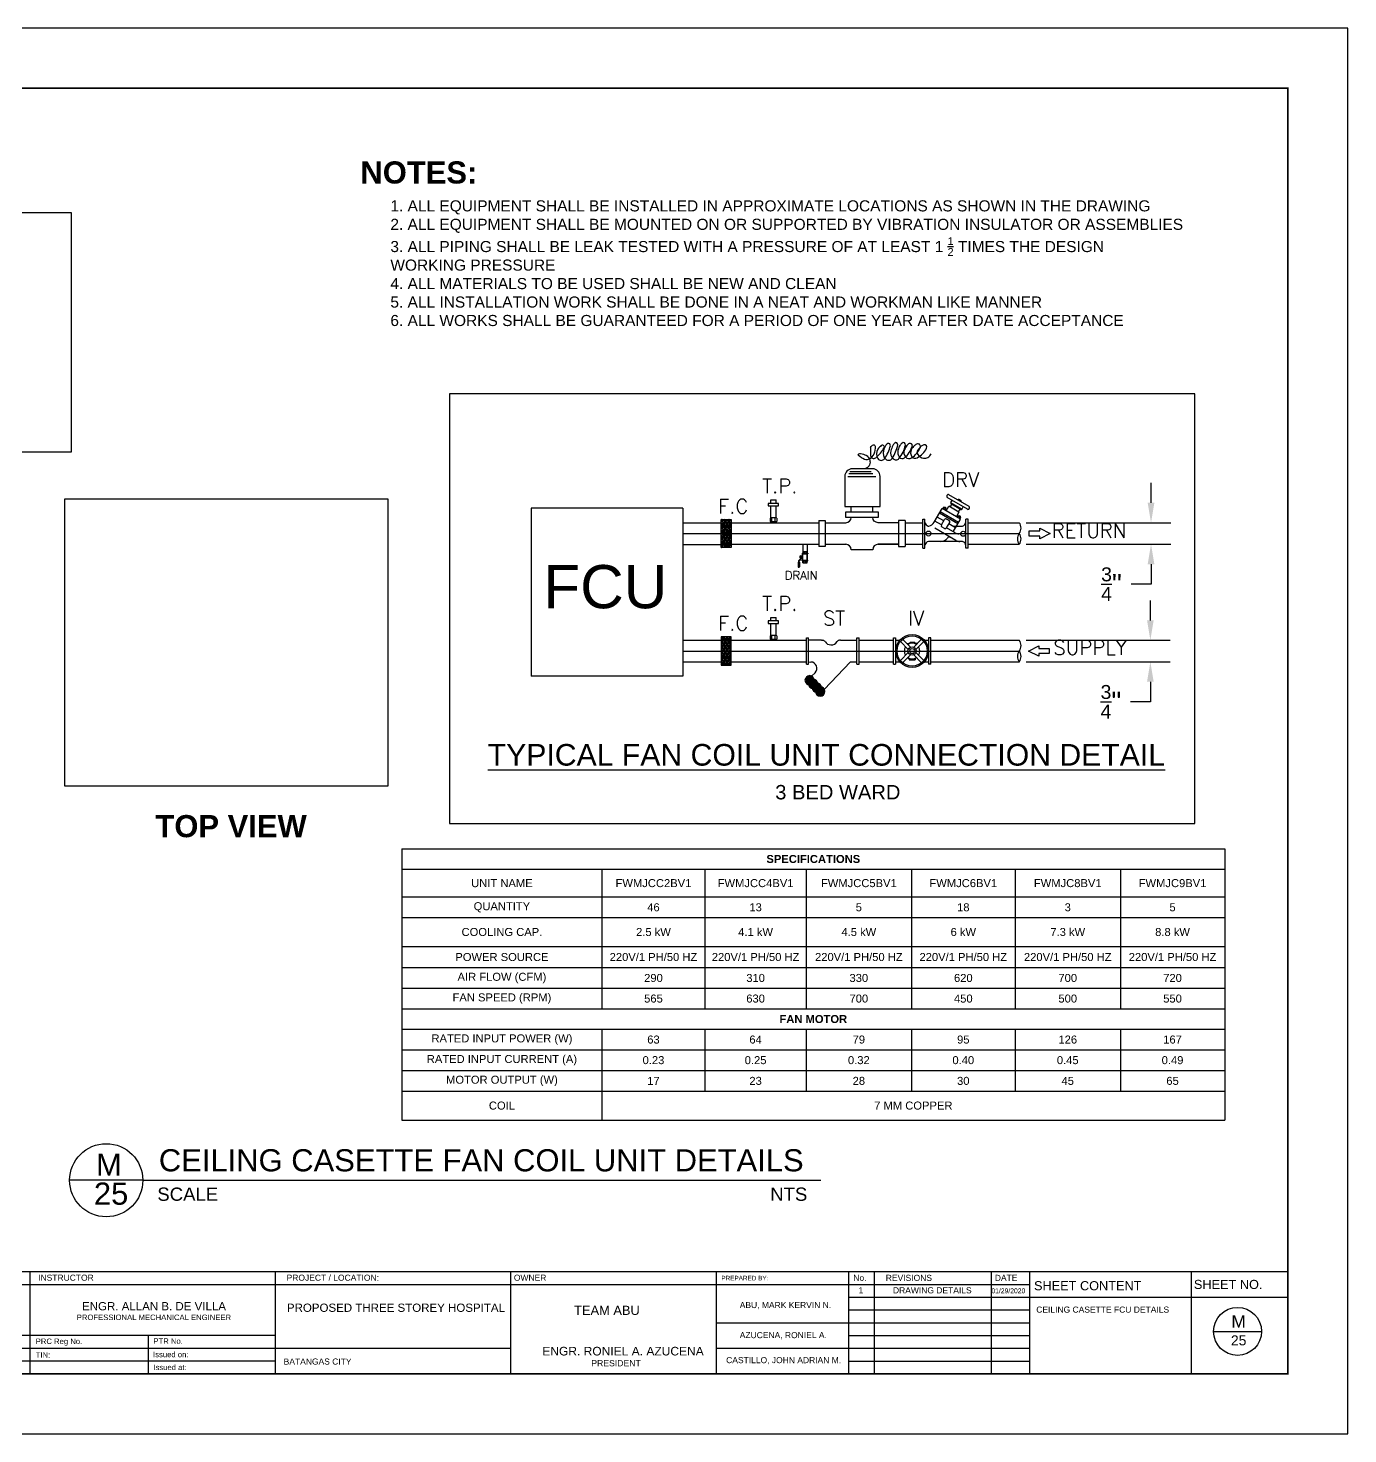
# Model space of a CAD drawing. Header units: inches. Extents: x 71.8 to 89.7, y 9.4 to 22.1.
# Drawn here: x 77.8 to 89.71, y 9.44 to 22.13 of the extents above; entities that cross this region are included whole.
import ezdxf

# ---------------------------------------------------------------- set-up
doc = ezdxf.new("R2010")
doc.units = ezdxf.units.IN
doc.header["$MEASUREMENT"] = 0
for name, color, linetype in [('.1', 1, 'Continuous'), ('AC-HOCK-UP', 9, 'Continuous'), ('AC.REF.1ST.', 7, 'Continuous'), ('MH-SARR', 7, 'Continuous'), ('MH-VALVE', 7, 'Continuous'), ('template', 7, 'Continuous')]:
    doc.layers.add(name, color=color, linetype=linetype)
doc.styles.add('arial', font='arial.ttf')
doc.styles.add('ROMANS', font='romans.shx', dxfattribs={"width": 0.8, "height": 100})
doc.dimstyles.get("Standard").update_dxf_attribs({"dimtxt": 0.18, "dimasz": 0.18, "dimexe": 0.18, "dimexo": 0.0625, "dimgap": 0.09, "dimtad": 0, "dimtih": 1, "dimtoh": 1, "dimdec": 4, "dimzin": 0, "dimdsep": 46, "dimtxsty": 'Standard', "dimcen": 0.09, "dimadec": 0, "dimazin": 0, "dimtfac": 1, "dimtdec": 4, "dimtofl": 0, "dimtmove": 0, "dimatfit": 3, "dimfxl": 1, "dimtolj": 1, "dimtzin": 0, "dimarcsym": 0})
picture_1 = doc.add_image_def('image1.jpg', size_in_pixel=(416, 370))
picture_2 = doc.add_image_def('image2.jpg', size_in_pixel=(428, 233))

# ---------------------------------------------------------------- blocks, each defined once
blk = doc.blocks.new('*T3')
at = {"color": 0, "linetype": 'ByBlock', "lineweight": -2, "transparency": 16777216}
for p, q in [((0, 0), (7.429, 0)), ((0, 0), (0, -2.448)), ((7.429, 0), (7.429, -2.448)), ((0, -0.185), (7.429, -0.185)), ((1.806, -0.185), (1.806, -1.445)), ((2.736, -0.185), (2.736, -1.445)), ((3.65, -0.185), (3.65, -1.445)), ((4.6, -0.185), (4.6, -1.445)), ((5.535, -0.185), (5.535, -1.445)), ((6.486, -0.185), (6.486, -1.445)), ((0, -0.434), (7.429, -0.434)), ((0, -0.621), (7.429, -0.621)), ((0, -0.881), (7.429, -0.881)), ((0, -1.072), (7.429, -1.072)), ((0, -1.259), (7.429, -1.259)), ((0, -1.445), (7.429, -1.445)), ((0, -1.628), (7.429, -1.628)), ((1.806, -1.628), (1.806, -2.448)), ((2.736, -1.628), (2.736, -2.188)), ((3.65, -1.628), (3.65, -2.188)), ((4.6, -1.628), (4.6, -2.188)), ((5.535, -1.628), (5.535, -2.188)), ((6.486, -1.628), (6.486, -2.188)), ((0, -1.815), (7.429, -1.815)), ((0, -2.002), (7.429, -2.002)), ((0, -2.188), (7.429, -2.188)), ((0, -2.448), (7.429, -2.448))]:
    blk.add_line(p, q, dxfattribs=at)
at = {"color": 0, "transparency": 16777216, "attachment_point": 5, "style": 'arial'}
for s, insert, char_height, width in [('{\\fArial|b1|i0|c0|p34;SPECIFICATIONS}', (3.714, -0.092), 0.07225, 7.34198), ('UNIT NAME', (0.903, -0.31), 0.0723, 1.71955), ('FWMJCC2BV1', (2.271, -0.31), 0.0723, 0.84307), ('FWMJCC4BV1', (3.193, -0.31), 0.0723, 0.82707), ('FWMJCC5BV1', (4.125, -0.31), 0.0723, 0.8636), ('FWMJC6BV1', (5.068, -0.31), 0.0723, 0.8486), ('FWMJC8BV1', (6.011, -0.31), 0.0723, 0.86395), ('FWMJC9BV1', (6.957, -0.31), 0.0723, 0.85594), ('{\\fArial|b0|i0|c0|p34;QUANTITY}', (0.903, -0.528), 0.07225, 1.71955), ('{\\fArial|b0|i0|c0|p34;46}', (2.271, -0.528), 0.07225, 0.84307), ('{\\fArial|b0|i0|c0|p34;13}', (3.193, -0.528), 0.07225, 0.82707), ('5', (4.125, -0.528), 0.0723, 0.8636), ('{\\fArial|b0|i0|c0|p34;18}', (5.068, -0.528), 0.07225, 0.8486), ('{\\fArial|b0|i0|c0|p34;3}', (6.011, -0.528), 0.07225, 0.86395), ('{\\fArial|b0|i0|c0|p34;5}', (6.957, -0.528), 0.07225, 0.85594), ('COOLING CAP.', (0.903, -0.751), 0.07225, 1.71955), ('{\\fArial|b0|i0|c0|p34;2.5 kW}', (2.271, -0.751), 0.07225, 0.84307), ('{\\fArial|b0|i0|c0|p34;4.1 kW}', (3.193, -0.751), 0.07225, 0.82707), ('{\\fArial|b0|i0|c0|p34;4.5 kW}', (4.125, -0.751), 0.07225, 0.8636), ('{\\fArial|b0|i0|c0|p34;6 kW}', (5.068, -0.751), 0.07225, 0.8486), ('{\\fArial|b0|i0|c0|p34;7.3 kW}', (6.011, -0.751), 0.07225, 0.86395), ('{\\fArial|b0|i0|c0|p34;8.8 kW}', (6.957, -0.751), 0.07225, 0.85594), ('POWER SOURCE', (0.903, -0.977), 0.07225, 1.71955), ('{\\fArial|b0|i0|c0|p34;220V/1 PH/50 HZ}', (2.271, -0.977), 0.07225, 0.84307), ('{\\fArial|b0|i0|c0|p34;220V/1 PH/50 HZ}', (3.193, -0.977), 0.07225, 0.82707), ('{\\fArial|b0|i0|c0|p34;220V/1 PH/50 HZ}', (4.125, -0.977), 0.07225, 0.8636), ('{\\fArial|b0|i0|c0|p34;220V/1 PH/50 HZ}', (5.068, -0.977), 0.07225, 0.8486), ('{\\fArial|b0|i0|c0|p34;220V/1 PH/50 HZ}', (6.011, -0.977), 0.07225, 0.86395), ('{\\fArial|b0|i0|c0|p34;220V/1 PH/50 HZ}', (6.957, -0.977), 0.07225, 0.85594), ('AIR FLOW (CFM)', (0.903, -1.166), 0.07225, 1.71955), ('{\\fArial|b0|i0|c0|p34;290}', (2.271, -1.166), 0.07225, 0.84307), ('{\\fArial|b0|i0|c0|p34;310}', (3.193, -1.166), 0.07225, 0.82707), ('{\\fArial|b0|i0|c0|p34;330}', (4.125, -1.166), 0.07225, 0.8636), ('{\\fArial|b0|i0|c0|p34;620}', (5.068, -1.166), 0.07225, 0.8486), ('{\\fArial|b0|i0|c0|p34;700}', (6.011, -1.166), 0.07225, 0.86395), ('{\\fArial|b0|i0|c0|p34;720}', (6.957, -1.166), 0.07225, 0.85594), ('FAN SPEED (RPM)', (0.903, -1.352), 0.07225, 1.71955), ('{\\fArial|b0|i0|c0|p34;565}', (2.271, -1.352), 0.07225, 0.84307), ('{\\fArial|b0|i0|c0|p34;630}', (3.193, -1.352), 0.07225, 0.82707), ('{\\fArial|b0|i0|c0|p34;700}', (4.125, -1.352), 0.07225, 0.8636), ('{\\fArial|b0|i0|c0|p34;450}', (5.068, -1.352), 0.07225, 0.8486), ('{\\fArial|b0|i0|c0|p34;500}', (6.011, -1.352), 0.07225, 0.86395), ('{\\fArial|b0|i0|c0|p34;550}', (6.957, -1.352), 0.07225, 0.85594), ('{\\fArial|b1|i0|c0|p34;FAN MOTOR}', (3.714, -1.537), 0.07225, 7.34198), ('RATED INPUT POWER (W)', (0.903, -1.722), 0.07225, 1.71955), ('{\\fArial|b0|i0|c0|p34;63}', (2.271, -1.722), 0.07225, 0.84307), ('{\\fArial|b0|i0|c0|p34;64}', (3.193, -1.722), 0.07225, 0.82707), ('{\\fArial|b0|i0|c0|p34;79}', (4.125, -1.722), 0.07225, 0.8636), ('{\\fArial|b0|i0|c0|p34;95}', (5.068, -1.722), 0.07225, 0.8486), ('{\\fArial|b0|i0|c0|p34;126}', (6.011, -1.722), 0.07225, 0.86395), ('{\\fArial|b0|i0|c0|p34;167}', (6.957, -1.722), 0.07225, 0.85594), ('RATED INPUT CURRENT (A)', (0.903, -1.908), 0.07225, 1.71955), ('{\\fArial|b0|i0|c0|p34;0.23}', (2.271, -1.908), 0.07225, 0.84307), ('{\\fArial|b0|i0|c0|p34;0.25}', (3.193, -1.908), 0.07225, 0.82707), ('{\\fArial|b0|i0|c0|p34;0.32}', (4.125, -1.908), 0.07225, 0.8636), ('{\\fArial|b0|i0|c0|p34;0.40}', (5.068, -1.908), 0.07225, 0.8486), ('{\\fArial|b0|i0|c0|p34;0.45}', (6.011, -1.908), 0.07225, 0.86395), ('{\\fArial|b0|i0|c0|p34;0.49}', (6.957, -1.908), 0.07225, 0.85594), ('MOTOR OUTPUT (W)', (0.903, -2.095), 0.07225, 1.71955), ('{\\fArial|b0|i0|c0|p34;17}', (2.271, -2.095), 0.07225, 0.84307), ('{\\fArial|b0|i0|c0|p34;23}', (3.193, -2.095), 0.07225, 0.82707), ('{\\fArial|b0|i0|c0|p34;28}', (4.125, -2.095), 0.07225, 0.8636), ('{\\fArial|b0|i0|c0|p34;30}', (5.068, -2.095), 0.07225, 0.8486), ('{\\fArial|b0|i0|c0|p34;45}', (6.011, -2.095), 0.07225, 0.86395), ('{\\fArial|b0|i0|c0|p34;65}', (6.957, -2.095), 0.07225, 0.85594), ('COIL', (0.903, -2.318), 0.0723, 1.71955), ('7 MM COPPER', (4.617, -2.318), 0.07225, 5.53573)]:
    blk.add_mtext(s, dxfattribs=dict(at, insert=insert, char_height=char_height, width=width))
blk = doc.blocks.new('1')
at = {"layer": 'AC.REF.1ST.'}
blk.add_hatch(color=256, dxfattribs=at).paths.add_polyline_path([(-37, 0, 1), (37, 0, 1)])
for radius in [46.8, 37.3]:
    blk.add_circle((0, 0), radius, dxfattribs=at)
blk = doc.blocks.new('V-BOOL')
at = {"layer": 'MH-VALVE'}
for p, q in [((-186, 75, 0), (-186, 70, 0)), ((-125, 80, 0), (-181, 80, 0)), ((-125, 65, 0), (-181, 65, 0)), ((-132, 25), (-132, -25)), ((-132, 25), (-112, 25)), ((-132, 8, 0), (-112, 8, 0)), ((-125, 80, 0), (-125, 65, 0)), ((-112, 75, 0), (-125, 75, 0)), ((-114, 70, 0), (-125, 70, 0)), ((-84, 44, 0), (-112, 69, 0)), ((-112, 33), (-101, 33)), ((-112, 33), (-112, -33, 0)), ((-82, 49, 0), (-110, 75, 0)), ((-101, 33), (-101, -33, 0)), ((-101, 30), (-30, 30)), ((-101, 25), (-30, 25)), ((-51, 43, 0), (-82, 43, 0)), ((-51, 48, 0), (-80, 48, 0)), ((-76, 48, 0), (-76, 59, 0)), ((-56, 59, 0), (-76, 59, 0)), ((-71, 48, 0), (-71, 59, 0)), ((-71, 30), (-71, 43, 0)), ((-61, 48, 0), (-61, 59, 0)), ((-61, 30), (-61, 43, 0)), ((-56, 48, 0), (-56, 59, 0)), ((-51, 43, 0), (-51, 48, 0)), ((-20, 33), (-30, 33)), ((-30, 33), (-30, -33, 0)), ((-20, 33), (-20, -33, 0)), ((0, 25), (-20, 25)), ((0, 8, 0), (-20, 8, 0)), ((0, 25), (0, -25)), ((-132, -11, 0), (-112, -11, 0)), ((-132, -25), (-112, -25)), ((-112, -33, 0), (-101, -33, 0)), ((-101, -25), (-30, -25)), ((-101, -30), (-30, -30)), ((-20, -33, 0), (-30, -33, 0)), ((0, -11, 0), (-20, -11, 0)), ((0, -25), (-20, -25))]:
    blk.add_line(p, q, dxfattribs=at)
for centre, radius, start, end in [((-181, 75, 0), 5.07, 90, 180), ((-181, 70, 0), 5.07, 180, 270), ((-114, 68, 0), 2.54, 45, 90), ((-112, 73, 0), 2.54, 45, 90), ((-82, 46, 0), 2.54, 225, 270), ((-80, 51, 0), 2.54, 225, 270)]:
    blk.add_arc(centre, radius, start, end, dxfattribs=at)
blk = doc.blocks.new('M-ARR01')
at = {"layer": 'MH-SARR'}
blk.add_lwpolyline([(-7, 0.88), (-7, -0.88), (-3.5, -0.88), (-3.5, -1.75), (0, 0), (-3.5, 1.75), (-3.5, 0.88)], close=True, dxfattribs=at)
blk = doc.blocks.new('*D8')
at = {"color": 0, "lineweight": -2, "transparency": 16777216}
for p, q in [((87.936, 17.849), (87.936, 18.029)), ((86.809, 17.669), (88.116, 17.669)), ((86.809, 17.475), (88.116, 17.475)), ((87.936, 17.295), (87.936, 17.115)), ((87.936, 17.115), (87.756, 17.115))]:
    blk.add_line(p, q, dxfattribs=at)
at = {"color": 0, "transparency": 16777216}
for points in [[(87.906, 17.849), (87.966, 17.849), (87.936, 17.669)], [(87.906, 17.295), (87.966, 17.295), (87.936, 17.475)]]:
    blk.add_solid(points, dxfattribs=at)
at = {"layer": 'Defpoints', "color": 0, "transparency": 16777216}
for p in [(86.746, 17.669), (86.746, 17.475), (87.936, 17.475)]:
    blk.add_point(p, dxfattribs=at)
at = {"color": 0, "transparency": 16777216, "insert": (87.579, 17.115), "char_height": 0.18, "attachment_point": 5}
blk.add_mtext('\\A1;{\\fArial|b0|i0|c0|p34;\\H0.7x;\\S3/4;\\H1.42857x;"}', dxfattribs=at)
blk = doc.blocks.new('*D9')
at = {"color": 0, "lineweight": -2, "transparency": 16777216}
for p, q in [((87.93, 16.788), (87.93, 16.968)), ((86.809, 16.608), (88.11, 16.608)), ((86.809, 16.413), (88.11, 16.413)), ((87.93, 16.233), (87.93, 16.053)), ((87.93, 16.053), (87.75, 16.053))]:
    blk.add_line(p, q, dxfattribs=at)
at = {"color": 0, "transparency": 16777216}
for points in [[(87.9, 16.788), (87.96, 16.788), (87.93, 16.608)], [(87.9, 16.233), (87.96, 16.233), (87.93, 16.413)]]:
    blk.add_solid(points, dxfattribs=at)
at = {"layer": 'Defpoints', "color": 0, "transparency": 16777216}
for p in [(86.746, 16.608), (86.747, 16.413), (87.93, 16.413)]:
    blk.add_point(p, dxfattribs=at)
at = {"color": 0, "transparency": 16777216, "insert": (87.574, 16.053), "char_height": 0.18, "width": 0.18337, "attachment_point": 5}
blk.add_mtext('\\A1;{\\fArial|b0|i0|c0|p34;\\H0.7x;\\S3/4;\\H1.42857x;"}', dxfattribs=at)

msp = doc.modelspace()

# ---------------------------------------------------------------- hatches: boundary and pattern name
at = {"ltscale": 0.02}
h = msp.add_hatch(dxfattribs=at)
h.set_pattern_fill('AR-HBONE', color=256, scale=0.000110851, style=0)
h.set_pattern_definition([(315, (998.516247, 258.103241), (2e-18, -0.0159275909), [0.0337875226, -0.01126250753]), (225, (998.52421, 258.095277), (2e-18, -0.0159275909), [0.0337875226, -0.01126250753])])
h.paths.add_polyline_path([(84.14506, 17.57222), (84.14506, 17.44474), (84.05638, 17.44474), (84.05638, 17.57222)])
h.paths.add_polyline_path([(84.14506, 17.57222), (84.05638, 17.57222), (84.05638, 17.6997), (84.14506, 17.6997)])
h = msp.add_hatch(dxfattribs=at)
h.set_pattern_fill('AR-HBONE', color=256, scale=0.000110851, style=0)
h.set_pattern_definition([(45, (998.516247, -224.0206), (2e-18, 0.0159275909), [0.0337875226, -0.01126250753]), (135, (998.52421, -224.012636), (2e-18, 0.0159275909), [0.0337875226, -0.01126250753])])
h.paths.add_polyline_path([(84.14506, 16.51042), (84.14506, 16.6379), (84.05638, 16.6379), (84.05638, 16.51042)])
h.paths.add_polyline_path([(84.14506, 16.51042), (84.05638, 16.51042), (84.05638, 16.38295), (84.14506, 16.38295)])

# ---------------------------------------------------------------- linework, layer by layer
at = {"layer": '.1', "color": 0}
msp.add_line((89.71321, 22.13394), (71.81748, 22.13394), dxfattribs=at)
at = {"ltscale": 0.02}
for p, q in [((86.09255, 17.91093), (86.09672, 17.91815)), ((86.27904, 17.79126), (86.09636, 17.89674)), ((86.29444, 17.816), (86.11092, 17.92195)), ((83.71084, 17.79955), (82.34049, 17.79955)), ((82.34049, 17.79955), (82.34049, 16.28309)), ((83.71084, 17.79955), (83.71084, 16.28309)), ((84.50314, 17.84387), (84.50314, 17.87611)), ((84.50314, 17.87611), (84.5514, 17.87611)), ((84.5514, 17.84387), (84.5514, 17.87611)), ((85.97807, 17.67311), (86.04997, 17.79764)), ((86.19912, 17.67153), (86.03265, 17.76764)), ((86.21644, 17.70152), (86.04997, 17.79764)), ((86.05474, 17.79488), (86.061, 17.80572)), ((86.06074, 17.79142), (86.07184, 17.81065)), ((86.06478, 17.80673), (86.08698, 17.79392)), ((86.08098, 17.79738), (86.07078, 17.80327)), ((86.08684, 17.802), (86.07184, 17.81065)), ((86.07574, 17.78276), (86.08684, 17.802)), ((86.08173, 17.7793), (86.08799, 17.79013)), ((86.08656, 17.77651), (86.11044, 17.81787)), ((86.2013, 17.76541), (86.11044, 17.81787)), ((86.12244, 17.81094), (86.13669, 17.83562)), ((86.22763, 17.79112), (86.12867, 17.84825)), ((86.12989, 17.85155), (86.14107, 17.87092)), ((86.21568, 17.79002), (86.13369, 17.83736)), ((86.19388, 17.87405), (86.19792, 17.88106)), ((86.19388, 17.87405), (86.19792, 17.88106)), ((86.22418, 17.8659), (86.19792, 17.88106)), ((86.19843, 17.76706), (86.21268, 17.79175)), ((86.22013, 17.8589), (86.22418, 17.8659)), ((86.22013, 17.8589), (86.22418, 17.8659)), ((86.22988, 17.79382), (86.24106, 17.81319)), ((86.29324, 17.79507), (86.29743, 17.80233)), ((84.49675, 17.71036), (84.49675, 17.68013)), ((84.55067, 17.71297), (84.50447, 17.713)), ((84.55075, 17.67744), (84.50447, 17.67748)), ((84.55078, 17.71304), (84.5045, 17.713)), ((84.51205, 17.68052), (84.51205, 17.70996)), ((84.54266, 17.68049), (84.54266, 17.70993)), ((84.55797, 17.71032), (84.55797, 17.68009)), ((84.93697, 17.6884), (84.93697, 17.45474)), ((85.71583, 17.6884), (85.71583, 17.45474)), ((85.87568, 17.43888), (85.87568, 17.70194)), ((85.87568, 17.70194), (85.89514, 17.70194)), ((85.89514, 17.43888), (85.89514, 17.7019)), ((86.04415, 17.64903), (85.98416, 17.68366)), ((86.06493, 17.68502), (86.00494, 17.71965)), ((86.19219, 17.65953), (86.02572, 17.75565)), ((86.04415, 17.64903), (86.07186, 17.69702)), ((86.09065, 17.62218), (86.11836, 17.67017)), ((86.11328, 17.6891), (86.09078, 17.70209)), ((86.17141, 17.62354), (86.11143, 17.65817)), ((86.15063, 17.58755), (86.21644, 17.70152)), ((86.17982, 17.72267), (86.20231, 17.76163)), ((86.18465, 17.71988), (86.1909, 17.73072)), ((86.19064, 17.71642), (86.20175, 17.73565)), ((86.21688, 17.71892), (86.19469, 17.73173)), ((86.20069, 17.72827), (86.21088, 17.72238)), ((86.20175, 17.73565), (86.21675, 17.72699)), ((86.20564, 17.70776), (86.21675, 17.72699)), ((86.21164, 17.70429), (86.2179, 17.71513)), ((86.2839, 17.70194), (86.26444, 17.70194)), ((86.26444, 17.43888), (86.26444, 17.7019)), ((86.2839, 17.43888), (86.2839, 17.70194)), ((86.17434, 17.50894), (85.9838, 17.61895)), ((86.07172, 17.61711), (86.04922, 17.63011)), ((86.16657, 17.57835), (86.09065, 17.62218)), ((86.15055, 17.6382), (86.23329, 17.6382)), ((84.99599, 17.47421), (85.18036, 17.47421)), ((85.42376, 17.42553), (85.22904, 17.42553)), ((85.65712, 17.47421), (85.47244, 17.47421)), ((85.87568, 17.43888), (85.89514, 17.43888)), ((86.23313, 17.49966), (85.92587, 17.49966)), ((86.2839, 17.43888), (86.26444, 17.43888)), ((84.50314, 16.78288), (84.50314, 16.81513)), ((84.50314, 16.81513), (84.5514, 16.81513)), ((84.5514, 16.78288), (84.5514, 16.81513)), ((84.49675, 16.64937), (84.49674, 16.61914)), ((84.55067, 16.65198), (84.50447, 16.65202)), ((84.55078, 16.65205), (84.5045, 16.65202)), ((84.51205, 16.61954), (84.51205, 16.64897)), ((84.54266, 16.6195), (84.54266, 16.64894)), ((84.55797, 16.64934), (84.55797, 16.61911)), ((84.82511, 16.39259), (84.82511, 16.62907)), ((84.82511, 16.62907), (84.84458, 16.62907)), ((84.84458, 16.39259), (84.84458, 16.62907)), ((85.28043, 16.39259), (85.28043, 16.62907)), ((85.28043, 16.62907), (85.29989, 16.62907)), ((85.29989, 16.39259), (85.29989, 16.62907)), ((85.61082, 16.39258), (85.61082, 16.62907)), ((85.61082, 16.62907), (85.63028, 16.62907)), ((85.63028, 16.62907), (85.63028, 16.39258)), ((85.9287, 16.62907), (85.92871, 16.39258)), ((85.94817, 16.62907), (85.9287, 16.62907)), ((85.94817, 16.39258), (85.94817, 16.62907)), ((84.55075, 16.61646), (84.50447, 16.61649)), ((84.96227, 16.60833), (84.84458, 16.60833)), ((84.96227, 16.60833), (84.97014, 16.60815)), ((85.1331, 16.60833), (85.12523, 16.60815)), ((85.1331, 16.60833), (85.28043, 16.60833)), ((85.63028, 16.60857), (85.66845, 16.60857)), ((85.74492, 16.52585), (85.67398, 16.59679)), ((85.76472, 16.54564), (85.69377, 16.61659)), ((85.73109, 16.57927), (85.74948, 16.57927)), ((85.74948, 16.57927), (85.76379, 16.59027)), ((85.76379, 16.59027), (85.79519, 16.59027)), ((85.86521, 16.61659), (85.79427, 16.54564)), ((85.80951, 16.57927), (85.79519, 16.59027)), ((85.8279, 16.57927), (85.80951, 16.57927)), ((85.88501, 16.59679), (85.81406, 16.52585)), ((85.89053, 16.60857), (85.92871, 16.60857)), ((84.82511, 16.39259), (84.84458, 16.39259)), ((84.84458, 16.41333), (84.86517, 16.4118)), ((84.98629, 16.16222), (85.2243, 16.41333)), ((85.2243, 16.41333), (85.28043, 16.41333)), ((85.28043, 16.39259), (85.29989, 16.39259)), ((85.61082, 16.39258), (85.63028, 16.39258)), ((85.63028, 16.41357), (85.66846, 16.41357)), ((85.74492, 16.49629), (85.67398, 16.42535)), ((85.76472, 16.4765), (85.69377, 16.40555)), ((85.73741, 16.45215), (85.7535, 16.43978)), ((85.7535, 16.43978), (85.7535, 16.43187)), ((85.7535, 16.43187), (85.80548, 16.43187)), ((85.79427, 16.4765), (85.86521, 16.40555)), ((85.82157, 16.45215), (85.80548, 16.43978)), ((85.80548, 16.43978), (85.80548, 16.43187)), ((85.81406, 16.49629), (85.88501, 16.42535)), ((85.89053, 16.41357), (85.92871, 16.41357)), ((85.94817, 16.39258), (85.92871, 16.39258)), ((83.71084, 16.28309), (82.34049, 16.28309)), ((84.83931, 16.26389), (84.86536, 16.28878)), ((84.83931, 16.26389), (84.96635, 16.13094)), ((84.85233, 16.27633), (84.97937, 16.14339)), ((84.86536, 16.28878), (84.9924, 16.15583)), ((84.87, 16.28392), (84.9028, 16.31526)), ((84.96635, 16.13094), (84.9924, 16.15583))]:
    msp.add_line(p, q, dxfattribs=at)
for p, q in [((83.71084, 17.66907), (84.05638, 17.66907)), ((85.71583, 17.66931), (85.87568, 17.66931)), ((86.2839, 17.66931), (86.74635, 17.66931)), ((83.71084, 17.57157), (86.74635, 17.57157)), ((83.71084, 17.47407), (84.05638, 17.47407)), ((84.79259, 17.47431), (84.79259, 17.41014)), ((84.83107, 17.47431), (84.83107, 17.41014)), ((85.71583, 17.47431), (85.87568, 17.47431)), ((86.2839, 17.47431), (86.74671, 17.47431)), ((83.71084, 16.60857), (84.05638, 16.60857)), ((83.71084, 16.51107), (86.74635, 16.51107)), ((85.29989, 16.60833), (85.61082, 16.60833)), ((83.71084, 16.41357), (84.05638, 16.41357)), ((85.29989, 16.41333), (85.61082, 16.41333)), ((78.8345, 11.73365), (78.17395, 11.73365)), ((78.8345, 11.73365), (84.95468, 11.73365))]:
    msp.add_line(p, q)
at = {"linetype": 'ByBlock', "lineweight": -2}
for p, q in [((84.14506, 17.66931), (84.93697, 17.66931)), ((84.14506, 17.47431), (84.93697, 17.47431)), ((84.14506, 16.60833), (84.82511, 16.60833)), ((85.94817, 16.60833), (86.74979, 16.60833)), ((85.94817, 16.41333), (86.7498, 16.41333))]:
    msp.add_line(p, q, dxfattribs=at)
at = {"linetype": 'ByBlock'}
msp.add_line((84.14506, 16.41333), (84.82511, 16.41333), dxfattribs=at)
at = {"ltscale": 0.02}
for points in [[(85.40431, 18.34767, -0.1056221), (85.41547, 18.36367, -0.12427053), (85.43004, 18.37172, -0.48185276), (85.44543, 18.36024, -0.10540116), (85.43266, 18.28938, -0.16439886), (85.39325, 18.24392, -0.23594285), (85.35026, 18.24102, -0.09435776), (85.29672, 18.27642, -0.46902019), (85.29795, 18.29199, -0.21088712), (85.31456, 18.29535, -0.06618692), (85.36334, 18.27761, -0.16327549), (85.3922, 18.24764, -0.15039186), (85.39866, 18.20312, -0.20991555), (85.37536, 18.16663, -0.18387661), (85.32766, 18.15572)], [(85.40431, 18.34767, -0.00893972), (85.40366, 18.27511, 0.61060665), (85.4509, 18.25484, 0.09236128), (85.5265, 18.34538, 0.5195942), (85.51509, 18.36919, 0.21510422), (85.5012, 18.36552, 0.06621207), (85.47043, 18.33293, 0.31484239), (85.46922, 18.24781, 0.51598399), (85.52905, 18.24647, 0.10525733), (85.58287, 18.3636, 0.60634604), (85.55975, 18.38314, 0.16014495), (85.54322, 18.36905, 0.06199069), (85.52067, 18.31899, 0.29344256), (85.54204, 18.24221, 0.45384225), (85.59882, 18.24926, 0.1046108), (85.64934, 18.37334, 0.68758787), (85.62394, 18.38872, 0.10807266), (85.60561, 18.36674, 0.06015031), (85.58766, 18.31899, 0.26731359), (85.60869, 18.24665, 0.43223001), (85.66022, 18.24926, 0.12738545), (85.71867, 18.36996, 0.69709509), (85.68813, 18.38872, 0.09276946), (85.66896, 18.36681, 0.06252569), (85.65185, 18.32735, 0.24576907), (85.66548, 18.25934, 0.41771206), (85.71046, 18.25484, 0.14186764), (85.78113, 18.35874, 0.67194129), (85.75233, 18.38314, 0.10584439), (85.73308, 18.36721, 0.06046512), (85.71046, 18.33014, 0.29106368), (85.71993, 18.26269, 0.37779629), (85.77466, 18.25484, 0.14884823), (85.85362, 18.34949, 0.61219665), (85.82769, 18.38035, 0.13394819), (85.80022, 18.36559, 0.08686392), (85.77186, 18.32735, 0.28111941), (85.77704, 18.26542, 0.37737299), (85.82489, 18.25484, 0.1470472), (85.90961, 18.34137, 0.63652847), (85.8863, 18.37198, 0.12320854), (85.86119, 18.35958, 0.07335685), (85.83048, 18.32456, 0.30375474), (85.83113, 18.28418, 0.1975053), (85.88071, 18.25205, 0.17555964), (85.9226, 18.25892, 0.17499546), (85.95049, 18.2911)], [(84.99599, 17.66893), (85.18036, 17.66893, 0.41421356), (85.22904, 17.71761), (85.18036, 17.71761), (85.18036, 17.76629), (85.47244, 17.76629), (85.47244, 17.71761), (85.42376, 17.71761, -0.08276253)], [(85.65712, 17.66893), (85.47244, 17.66893, -0.41421356), (85.42376, 17.71761), (85.22904, 17.71761)]]:
    msp.add_lwpolyline(points, format="xyb", dxfattribs=at)
msp.add_lwpolyline([(85.17151, 17.81497), (85.48972, 17.81497), (85.48972, 18.08757, 0.41421356), (85.42157, 18.15572), (85.23966, 18.15572, 0.41421356), (85.17151, 18.08757)], format="xyb", close=True, dxfattribs=at)
for points in [[(85.19834, 18.0878), (85.45076, 18.0878)], [(85.20825, 18.11201), (85.42401, 18.11201)], [(85.21816, 18.13258), (85.41013, 18.13258)], [(84.48091, 17.82065), (84.57429, 17.82051), (84.57432, 17.84383), (84.48103, 17.84397), (84.48091, 17.82065)], [(84.50411, 17.71381), (84.50436, 17.82061)], [(84.55076, 17.71381), (84.55097, 17.82054)], [(85.22904, 17.76629), (85.22904, 17.81497)], [(85.42376, 17.76629), (85.42376, 17.81497)], [(84.5045, 17.6698), (84.50448, 17.67748)], [(84.55067, 17.66987), (84.55066, 17.67744)], [(84.93697, 17.6884), (84.99538, 17.6884), (84.99538, 17.45474), (84.93697, 17.45474)], [(85.71583, 17.6884), (85.65742, 17.6884), (85.65742, 17.45474), (85.71583, 17.45474)], [(84.99599, 17.47421), (85.18036, 17.47421)], [(85.47244, 17.47421), (85.65712, 17.47421)], [(84.48091, 16.75966), (84.57429, 16.75952), (84.57432, 16.78284), (84.48103, 16.78299), (84.48091, 16.75966)], [(84.50411, 16.65283), (84.50436, 16.75963)], [(84.55076, 16.65283), (84.55097, 16.75956)], [(84.5045, 16.60881), (84.50448, 16.61649)], [(84.55067, 16.60888), (84.55066, 16.61646)]]:
    msp.add_lwpolyline(points, dxfattribs=at)
for points in [[(84.05638, 17.44474), (84.05638, 17.6997), (84.14506, 17.6997), (84.14506, 17.44474)], [(84.05638, 16.6379), (84.05638, 16.38295), (84.14506, 16.38295), (84.14506, 16.6379)]]:
    msp.add_lwpolyline(points, close=True, dxfattribs=at)
for centre, radius in [((85.92752, 17.57157), 0.02244), ((86.24013, 17.56931), 0.02244), ((85.77949, 16.51107), 0.14777), ((85.77949, 16.51107), 0.13595), ((85.77949, 16.51107), 0.03759), ((85.77949, 16.51107), 0.023)]:
    msp.add_circle(centre, radius, dxfattribs=at)
msp.add_circle((78.50422, 11.73365), 0.33027)
for centre, radius, start, end in [((86.10155, 17.90573), 0.01039, 150, 240), ((86.10572, 17.91296), 0.01039, 60, 150), ((86.0634, 17.80433), 0.00277, 60, 150), ((86.0646, 17.80364), 0.00277, 330, 60), ((86.0694, 17.80087), 0.00277, 60, 150), ((86.07959, 17.79498), 0.00277, 330, 60), ((86.08439, 17.79221), 0.00277, 60, 150), ((86.08559, 17.79152), 0.00277, 330, 60), ((86.13889, 17.84635), 0.01039, 150, 240), ((86.22088, 17.79902), 0.01039, 240, 330), ((86.28424, 17.80026), 0.01039, 240, 330.024554), ((86.28843, 17.80752), 0.01039, 330.024554, 60.024554), ((84.50417, 17.70129), 0.01172, 47.72813, 129.303153), ((84.50417, 17.6892), 0.01172, 230.694253, 312.269275), ((84.52731, 17.67267), 0.04029, 67.610065, 112.258581), ((84.5274, 17.71778), 0.04029, 247.610065, 292.258581), ((84.55054, 17.70125), 0.01172, 50.694253, 132.269275), ((84.55054, 17.68916), 0.01172, 227.72813, 309.303153), ((85.93146, 17.67589), 0.03692, 190.267533, 260.370263), ((85.92761, 17.65316), 0.01385, 260.370263, 279.892961), ((85.91809, 17.70775), 0.06927, 279.892961, 330), ((86.05615, 17.6421), 0.01385, 150, 240), ((86.08385, 17.69009), 0.01385, 60, 150), ((86.10636, 17.6771), 0.01385, 330, 60), ((86.1933, 17.72933), 0.00277, 60, 150), ((86.1945, 17.72864), 0.00277, 330, 60), ((86.1993, 17.72587), 0.00277, 60, 150), ((86.19991, 17.76301), 0.00277, 330, 60), ((86.2095, 17.71998), 0.00277, 330, 60), ((86.2143, 17.71721), 0.00277, 60, 150), ((86.2155, 17.71652), 0.00277, 330, 60), ((86.22579, 17.67611), 0.03865, 281.179899, 0.844306), ((86.03991, 17.56893), 0.06927, 270, 326.488454), ((86.07865, 17.62911), 0.01385, 240, 330), ((86.11499, 17.51922), 0.02078, 60, 146.488454), ((86.2012, 17.63834), 0.06927, 240, 270), ((85.18036, 17.42553), 0.04868, 0, 90), ((85.47244, 17.42553), 0.04868, 90, 180), ((85.93304, 17.46185), 0.03848, 100.743954, 169.999538), ((86.20897, 17.56893), 0.06927, 240, 270), ((86.22596, 17.46185), 0.03848, 359.412191, 79.256046), ((84.50417, 16.6403), 0.01172, 47.72813, 129.303153), ((84.52731, 16.61168), 0.04029, 67.610065, 112.258581), ((84.55054, 16.64027), 0.01172, 50.694253, 132.269275), ((84.50417, 16.62821), 0.01172, 230.694253, 312.269275), ((84.5274, 16.65679), 0.04029, 247.610065, 292.258581), ((84.55054, 16.62817), 0.01172, 227.72813, 309.303153), ((84.9695, 16.58001), 0.02815, 33.642743, 88.698047), ((85.04768, 16.63203), 0.06576, 213.642743, 268.698047), ((85.04768, 16.63203), 0.06576, 268.698047, 326.357257), ((85.12587, 16.58001), 0.02815, 91.301953, 146.357257), ((85.77949, 16.51107), 0.07039, 146.46866, 213.53134), ((85.77949, 16.51107), 0.07039, 56.46866, 123.53134), ((85.77949, 16.51107), 0.07039, 326.46866, 33.53134), ((84.8642, 16.35582), 0.05599, 313.581638, 89.004214), ((85.77949, 16.51107), 0.07039, 236.46866, 303.53134)]:
    msp.add_arc(centre, radius, start, end, dxfattribs=at)
for centre, start, end in [((86.68096, 17.62068), 323.361668, 36.638332), ((86.81174, 17.52343), 143.361668, 217.063442), ((86.68096, 17.52343), 323.361668, 36.638332), ((86.81174, 16.46244), 143.361668, 217.063442), ((86.68096, 16.5597), 323.361668, 36.638332), ((86.68096, 16.46244), 323.361668, 36.638332)]:
    msp.add_arc(centre, 0.08149, start, end)
at = {"layer": 'AC-HOCK-UP', "ltscale": 0.02}
msp.add_lwpolyline([(88.33143, 18.83332), (81.60161, 18.83332), (81.60161, 14.95403), (88.33143, 14.95403)], close=True, dxfattribs=at)
at = {"layer": 'template'}
for p, q in [((89.71321, 9.44424), (89.71321, 22.13394)), ((72.90207, 10.90954), (89.17092, 10.90954)), ((75.75857, 10.79417), (85.95618, 10.79417)), ((77.81526, 10.90974), (77.81526, 9.98653)), ((77.81526, 10.90954), (77.81526, 9.98653)), ((80.03079, 9.98653), (80.03079, 10.90954)), ((82.15361, 10.90954), (82.15361, 9.98653)), ((84.01077, 10.90954), (84.01077, 9.98653)), ((85.20578, 10.90954), (85.20578, 9.98653)), ((85.43653, 10.90954), (85.43653, 9.98653)), ((85.63914, 10.79417), (86.83985, 10.79417)), ((86.49373, 10.90954), (86.49373, 9.98653)), ((86.83985, 10.90954), (86.83985, 9.98653)), ((88.29902, 10.90954), (88.29902, 9.98653)), ((85.20578, 10.67879), (87.14549, 10.67879)), ((86.53953, 10.67879), (89.17092, 10.67879)), ((85.20578, 10.56342), (86.83985, 10.56342)), ((84.01077, 10.44804), (85.95618, 10.44804)), ((85.63914, 10.44804), (86.83985, 10.44804)), ((75.75857, 10.33447), (80.03079, 10.33447)), ((78.88312, 10.33447), (78.88312, 9.98653)), ((85.20578, 10.33266), (86.83985, 10.33266)), ((88.50108, 10.36943), (88.93374, 10.36943)), ((75.75857, 10.21849), (82.15361, 10.21849)), ((84.01077, 10.21729), (85.95618, 10.21729)), ((85.63914, 10.21729), (86.83985, 10.21729)), ((75.75857, 10.10251), (80.03079, 10.10251)), ((77.81526, 10.10251), (79.67809, 10.10251)), ((85.20578, 10.10191), (86.83985, 10.10191)), ((71.81748, 9.44424), (89.71321, 9.44424))]:
    msp.add_line(p, q, dxfattribs=at)
at = {"layer": 'template', "linetype": 'Continuous', "ltscale": 0.5}
msp.add_line((77.81526, 10.90954), (77.81526, 9.98653), dxfattribs=at)
at = {"layer": 'template', "linetype": 'Continuous', "const_width": 0.01538}
msp.add_lwpolyline([(72.90207, 9.98653), (89.17092, 9.98653), (89.17092, 21.59164), (72.90207, 21.59164)], close=True, dxfattribs=at)
at = {"layer": 'template'}
msp.add_circle((88.71741, 10.36943), 0.21633, dxfattribs=at)

# ---------------------------------------------------------------- block references
for name, p, xscale, yscale, zscale, rotation in [('M-ARR01', (87.02567, 17.57205), -0.02693689071317204, 0.02693689071313421, 0.02693689071312486, 180), ('V-BOOL', (84.81183, 17.41014), 0.0007696254489477725, 0.0007696254489477725, 0.0007696254489477725, 90)]:
    msp.add_blockref(name, p, dxfattribs=dict(xscale=xscale, yscale=yscale, zscale=zscale, rotation=rotation))
at = {"xscale": -0.02693689071317204, "yscale": 0.02693689071313421, "zscale": 0.02693689071312486}
msp.add_blockref('M-ARR01', (86.82887, 16.51107), dxfattribs=at)
at = {"ltscale": 0.02, "extrusion": (0, 0, -1), "xscale": 0.0009008209609112415, "yscale": 0.0009008209609112415, "zscale": -0.0009008209609542251, "rotation": 226.3019526754785}
for p in [(-84.85446, 16.24657), (-84.88622, 16.21333), (-84.91798, 16.1801), (-84.94974, 16.14686)]:
    msp.add_blockref('1', p, dxfattribs=at)
msp.add_blockref('*T3', (81.17334, 14.72541))

# ---------------------------------------------------------------- texts
at = {"style": 'ROMANS'}
for s, height, p in [('T.P.', 0.13, (84.42637, 17.93619)), ('DRV', 0.13, (86.05075, 17.99322)), ('F.C', 0.13, (84.0279, 17.75331)), ('RETURN', 0.13, (87.0394, 17.53284)), ('DRAIN', 0.076963, (84.63048, 17.15556)), ('T.P.', 0.13, (84.42637, 16.87521)), ('F.C', 0.13, (84.0279, 16.69712)), ('ST', 0.13, (84.97408, 16.74233)), ('IV', 0.13, (85.7431, 16.74233)), ('SUPPLY', 0.13, (87.0544, 16.47778))]:
    msp.add_text(s, height=height, dxfattribs=at).set_placement(p)
at = {"ltscale": 0.02, "style": 'arial'}
for s, height, p in [('FCU', 0.39, (82.44985, 16.89701)), ('%%UTYPICAL FAN COIL UNIT CONNECTION DETAIL', 0.195, (81.94819, 15.47665))]:
    msp.add_text(s, height=height, dxfattribs=at).set_placement(p)
at = {"attachment_point": 1, "style": 'arial'}
for s, width, gutter_width, heights, insert, char_height in [('{\\fArial|b1|i0|c0|p34;NOTES:}', 6.3751209, 0, [0.43703], (80.79883, 20.93106), 0.2), ('\\A1;1. ALL EQUIPMENT SHALL BE INSTALLED IN APPROXIMATE LOCATIONS AS SHOWN IN THE DRAWING\\P2. ALL EQUIPMENT SHALL BE MOUNTED ON OR SUPPORTED BY VIBRATION INSULATOR OR ASSEMBLIES\\P3. ALL PIPING SHALL BE LEAK TESTED WITH A PRESSURE OF AT LEAST 1 {\\H0.7x;\\S1/2;} TIMES THE DESIGN WORKING PRESSURE\\P4. ALL MATERIALS TO BE USED SHALL BE NEW AND CLEAN\\P5. ALL INSTALLATION WORK SHALL BE DONE IN A NEAT AND WORKMAN LIKE MANNER \\P6. ALL WORKS SHALL BE GUARANTEED FOR A PERIOD OF ONE YEAR AFTER DATE ACCEPTANCE', 6.963892, 1, [1.55599], (81.06929, 20.5795), 0.1), ('{\\fArial|b1|i0|c0|p34;TOP VIEW}', 1.4787642, 1, [0], (78.94845, 15.03028), 0.2), ('M', 0.2, 1, [0], (78.41204, 11.97396), 0.2), ('CEILING CASETTE FAN COIL UNIT DETAILS', 6.1984008, 1, [0], (78.97907, 12.01384), 0.2), ('25', 0.2, 1, [0], (78.39274, 11.71296), 0.2), ('SCALE                                                                                                           NTS', 6.0040645, 1, [0], (78.96544, 11.668), 0.12)]:
    msp.add_mtext_dynamic_manual_height_columns(s, width=width, gutter_width=gutter_width, heights=heights, dxfattribs=dict(at, insert=insert, char_height=char_height))
at = {"insert": (84.54377, 15.30181), "char_height": 0.13, "attachment_point": 1}
msp.add_mtext_dynamic_manual_height_columns('{\\fArial|b0|i0|c0|p34;3 BED WARD}', width=2.7207639, gutter_width=1, heights=[0], dxfattribs=at)
at = {"layer": 'template', "style": 'arial'}
for s, height, p in [('INSTRUCTOR', 0.054804, (77.88967, 10.82679)), ('PROJECT / LOCATION:', 0.0548037, (80.13261, 10.82679)), ('PROJECT / LOCATION:', 0.0548037, (80.13261, 10.82679)), ('PROJECT / LOCATION:', 0.0548037, (80.13261, 10.82679)), ('OWNER', 0.054804, (82.1841, 10.82679)), ('PREPARED BY: ', 0.0411027, (84.05731, 10.82996)), ('No.', 0.054804, (85.24864, 10.82538)), ('REVISIONS', 0.054804, (85.54163, 10.82538)), ('DATE', 0.054804, (86.52609, 10.82538)), ('SHEET CONTENT', 0.0822055, (86.87988, 10.74079)), ('SHEET NO.', 0.082205, (88.32319, 10.7522)), ('1', 0.0548, (85.29592, 10.71368)), ('DRAWING DETAILS', 0.0548037, (85.60653, 10.71285)), ('01/29/2020', 0.043843, (86.4947, 10.71371)), ('ENGR. ALLAN B. DE VILLA', 0.0743713, (78.28609, 10.55959)), ('PROPOSED THREE STOREY HOSPITAL', 0.0743713, (80.1353, 10.54589)), ('TEAM ABU', 0.082887, (82.72859, 10.51811)), ('ABU, MARK KERVIN N.', 0.0548037, (84.22315, 10.57974)), ('CEILING CASETTE FCU DETAILS', 0.0548037, (86.89999, 10.53875)), ('PROFESSIONAL MECHANICAL ENGINEER', 0.0495808, (78.23824, 10.47155)), ('M', 0.1125, (88.66152, 10.40311)), ('PRC Reg No.', 0.0495808, (77.86783, 10.25509)), ('PTR No.', 0.049581, (78.93035, 10.25749)), ('AZUCENA, RONIEL A.', 0.0548037, (84.22315, 10.30835)), ('25', 0.090004, (88.65731, 10.24328)), ('TIN:', 0.049581, (77.86783, 10.13207)), ('Issued on:', 0.049581, (78.92702, 10.13616)), ('ENGR. RONIEL A. AZUCENA', 0.0775818, (82.44094, 10.15223)), ('Issued at:', 0.049581, (78.92981, 10.02018)), ('BATANGAS CITY', 0.0548037, (80.10603, 10.0698)), ('PRESIDENT', 0.055859, (82.88315, 10.05411)), ('CASTILLO, JOHN ADRIAN M.', 0.0548037, (84.10057, 10.08259))]:
    msp.add_text(s, height=height, dxfattribs=at).set_placement(p)

# ---------------------------------------------------------------- dimensions: what is measured, and where the dimension line sits
for base, p1, p2, picture, middle in [((87.9357, 17.4748), (86.74635, 17.66931), (86.74635, 17.4748), '*D8', (87.57917, 17.1148)), ((87.93025, 16.41333), (86.74635, 16.60833), (86.74671, 16.41333), '*D9', (87.57373, 16.05333))]:
    dim = msp.add_linear_dim(base=base, p1=p1, p2=p2, angle=90, text='{\\fArial|b0|i0|c0|p34;\\H0.7x;\\S3/4;\\H1.42857x;"}', dimstyle='Standard')
    dim.commit()
    dim.dimension.update_dxf_attribs({"geometry": picture, "text_midpoint": middle})

# ---------------------------------------------------------------- pictures from other files: only their frames are drawn
image = msp.add_image(picture_2, insert=(74.21473, 18.30673), size_in_units=(3.97309, 2.16292))
image.dxf.flags = 7
image = msp.add_image(picture_1, insert=(78.13019, 15.28985), size_in_units=(2.91625, 2.59378))
image.dxf.flags = 7

doc.saveas('drawing.dxf')
